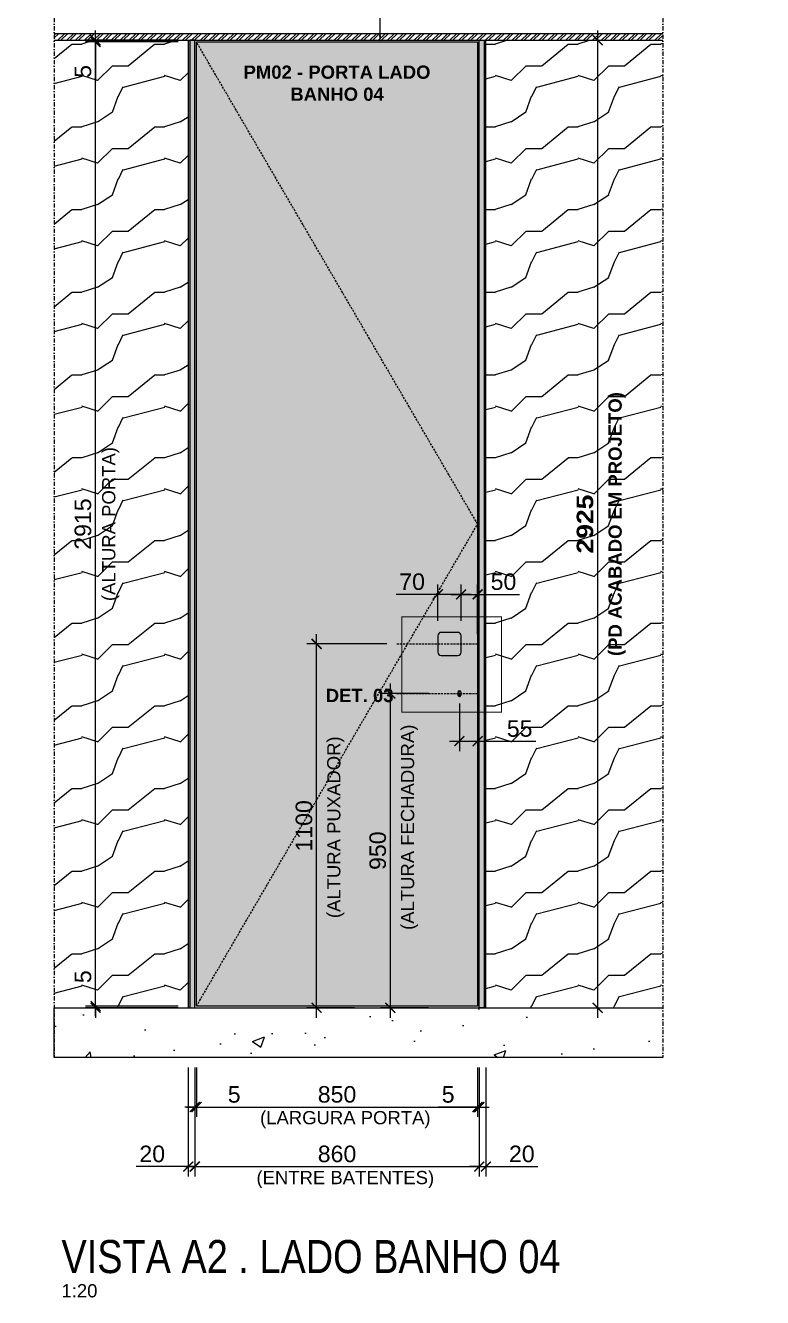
# Model space of a CAD drawing. Header units: millimetres. Extents: x -63251 to 507826, y 5339 to 217512.
# Drawn here: x 98772 to 101000, y 92613 to 96459 of the extents above; entities that cross this region are included whole.
import ezdxf
from ezdxf import colors
from ezdxf.entities.mleader import LeaderData, LeaderLine
from ezdxf.math import Vec2, Vec3

# ---------------------------------------------------------------- set-up
doc = ezdxf.new("R2010")
doc.units = ezdxf.units.MM
doc.header["$PDMODE"] = 3
doc.linetypes.add('TRAÇO 1-1', pattern=[9.525, 6.35, -3.175])
doc.linetypes.add('TRAÇO E PONTO 1-1', pattern=[25.4, 12.7, -6.35, 0, -6.35])
for name, color, linetype in [('COTAS', 9, 'Continuous'), ('DETALHE', 10, 'Continuous'), ('FERRAGEM', 3, 'Continuous'), ('GESSO', 1, 'Continuous'), ('HACHURA', 21, 'Continuous'), ('LAYOUT', 4, 'Continuous'), ('MARCENARIA', 4, 'Continuous'), ('MARCENARIA . M', 4, 'Continuous'), ('PAREDE', 94, 'Continuous'), ('PROJEÇÃO', 8, 'Continuous'), ('TEXTO', 105, 'Continuous'), ('TEXTO TRAÇO PONTO', 105, 'TRAÇO E PONTO 1-1')]:
    doc.layers.add(name, color=color, linetype=linetype)
doc.styles.add('1-1', font='arial.ttf', dxfattribs={"height": 0.2})
doc.styles.add('MEDIDA OFICIAL', font='ariblk.ttf')
doc.styles.add('PADRÃO', font='arial.ttf')
doc.styles.add('TITULO', font='swissck.ttf')
doc.dimstyles.new('1-20', dxfattribs={"dimscale": 20, "dimtxt": 2.5, "dimasz": 1.5, "dimexe": 1.5, "dimexo": 1.5, "dimtad": 1, "dimtxsty": 'PADRÃO', "dimblk": 'ARCHTICK', "dimcen": 2.5, "dimdle": 1.5, "dimclrd": 9, "dimclre": 9, "dimclrt": 6, "dimadec": 0, "dimazin": 0, "dimtfac": 1, "dimtmove": 0, "dimatfit": 3, "dimfxl": 1.25, "dimlwd": -1, "dimlwe": -1, "dimarcsym": 0})
doc.dimstyles.new('Med. Ofic.1-20', dxfattribs={"dimscale": 20, "dimtxt": 2.5, "dimasz": 1.5, "dimexe": 1.5, "dimexo": 1.5, "dimtad": 1, "dimtxsty": 'MEDIDA OFICIAL', "dimblk": 'ARCHTICK', "dimcen": 2.5, "dimdle": 1.5, "dimclrd": 9, "dimclre": 9, "dimclrt": 10, "dimadec": 0, "dimazin": 0, "dimtfac": 1, "dimtmove": 0, "dimatfit": 3, "dimfxl": 1.25, "dimlwd": -1, "dimlwe": -1, "dimarcsym": 0})

# ---------------------------------------------------------------- blocks, each defined once
blk = doc.blocks.new('_ArchTick')
at = {"color": 0, "linetype": 'ByBlock', "const_width": 0.15}
blk.add_lwpolyline([(-0.5, -0.5), (0.5, 0.5)], dxfattribs=at)
blk = doc.blocks.new('*D951')
at = {"layer": 'COTAS', "color": 9, "linetype": 'Continuous', "ltscale": 0.4, "transparency": 16777216}
blk.add_line((100502.1, 93459), (100502.1, 96444), dxfattribs=at)
at = {"layer": 'COTAS', "color": 9, "ltscale": 0.4, "transparency": 16777216}
for p, q in [((100352.1, 96414), (100532.1, 96414)), ((100352.1, 93489), (100532.1, 93489))]:
    blk.add_line(p, q, dxfattribs=at)
at = {"layer": 'Defpoints', "color": 0, "ltscale": 0.4, "transparency": 16777216}
for p in [(100322.1, 96414), (100502.1, 96414), (100322.1, 93489)]:
    blk.add_point(p, dxfattribs=at)
at = {"layer": 'COTAS', "color": 9, "ltscale": 0.4, "transparency": 16777216, "xscale": 30, "yscale": 30, "zscale": 30}
for p, rotation in [((100502.1, 96414), 90), ((100502.1, 93489), 270)]:
    blk.add_blockref('_ArchTick', p, dxfattribs=dict(at, rotation=rotation))
at = {"layer": 'COTAS', "color": 10, "ltscale": 0.4, "transparency": 16777216, "insert": (100463.8, 94951.5), "char_height": 50, "attachment_point": 5, "rotation": 90, "style": 'MEDIDA OFICIAL'}
blk.add_mtext('2925', dxfattribs=at)
blk = doc.blocks.new('*D952')
at = {"layer": 'Defpoints', "color": 0, "transparency": 16777216}
for p in [(99289, 93339), (100139, 93339), (100139, 93189)]:
    blk.add_point(p, dxfattribs=at)
at = {"layer": 'PAREDE', "color": 9, "transparency": 16777216}
for p, q in [((99289, 93309), (99289, 93159)), ((100139, 93309), (100139, 93159)), ((99259, 93189), (100169, 93189))]:
    blk.add_line(p, q, dxfattribs=at)
at = {"layer": 'PAREDE', "color": 9, "transparency": 16777216, "xscale": 30, "yscale": 30, "zscale": 30, "rotation": 180}
blk.add_blockref('_ArchTick', (99289, 93189), dxfattribs=at)
at = {"layer": 'PAREDE', "color": 9, "transparency": 16777216, "xscale": 30, "yscale": 30, "zscale": 30}
blk.add_blockref('_ArchTick', (100139, 93189), dxfattribs=at)
at = {"layer": 'PAREDE', "color": 6, "transparency": 16777216, "insert": (99714, 93227), "char_height": 50, "attachment_point": 5, "style": 'PADRÃO'}
blk.add_mtext('850', dxfattribs=at)
blk = doc.blocks.new('*D953')
at = {"layer": 'Defpoints', "color": 0, "transparency": 16777216}
for p in [(100139, 93339), (100144, 93339), (100139, 93189)]:
    blk.add_point(p, dxfattribs=at)
at = {"layer": 'PAREDE', "color": 9, "transparency": 16777216}
for p, q in [((100139, 93309), (100139, 93159)), ((100144, 93309), (100144, 93159)), ((100139, 93189), (100020.8, 93189)), ((100144, 93189), (100139, 93189)), ((100144, 93189), (100174, 93189))]:
    blk.add_line(p, q, dxfattribs=at)
at = {"layer": 'PAREDE', "color": 9, "transparency": 16777216, "xscale": 30, "yscale": 30, "zscale": 30}
blk.add_blockref('_ArchTick', (100139, 93189), dxfattribs=at)
at = {"layer": 'PAREDE', "color": 9, "transparency": 16777216, "xscale": 30, "yscale": 30, "zscale": 30, "rotation": 180}
blk.add_blockref('_ArchTick', (100144, 93189), dxfattribs=at)
at = {"layer": 'PAREDE', "color": 6, "transparency": 16777216, "insert": (100049.9, 93226.9), "char_height": 50, "attachment_point": 5, "style": 'PADRÃO'}
blk.add_mtext('5', dxfattribs=at)
blk = doc.blocks.new('*D954')
at = {"layer": 'Defpoints', "color": 0, "transparency": 16777216}
for p in [(99284, 93339), (99289, 93339), (99289, 93189)]:
    blk.add_point(p, dxfattribs=at)
at = {"layer": 'PAREDE', "color": 9, "transparency": 16777216}
for p, q in [((99284, 93309), (99284, 93159)), ((99289, 93309), (99289, 93159)), ((99284, 93189), (99254, 93189)), ((99284, 93189), (99289, 93189)), ((99289, 93189), (99432.1, 93189))]:
    blk.add_line(p, q, dxfattribs=at)
at = {"layer": 'PAREDE', "color": 9, "transparency": 16777216, "xscale": 30, "yscale": 30, "zscale": 30}
blk.add_blockref('_ArchTick', (99284, 93189), dxfattribs=at)
at = {"layer": 'PAREDE', "color": 9, "transparency": 16777216, "xscale": 30, "yscale": 30, "zscale": 30, "rotation": 180}
blk.add_blockref('_ArchTick', (99289, 93189), dxfattribs=at)
at = {"layer": 'PAREDE', "color": 6, "transparency": 16777216, "insert": (99403.1, 93226.9), "char_height": 50, "attachment_point": 5, "style": 'PADRÃO'}
blk.add_mtext('5', dxfattribs=at)
blk = doc.blocks.new('*D955')
at = {"layer": 'Defpoints', "color": 0, "transparency": 16777216}
for p in [(99284, 93189), (100144, 93189), (100144, 93009)]:
    blk.add_point(p, dxfattribs=at)
at = {"layer": 'PAREDE', "color": 9, "transparency": 16777216}
for p, q in [((99284, 93159), (99284, 92979)), ((100144, 93159), (100144, 92979)), ((99254, 93009), (100174, 93009))]:
    blk.add_line(p, q, dxfattribs=at)
at = {"layer": 'PAREDE', "color": 9, "transparency": 16777216, "xscale": 30, "yscale": 30, "zscale": 30, "rotation": 180}
blk.add_blockref('_ArchTick', (99284, 93009), dxfattribs=at)
at = {"layer": 'PAREDE', "color": 9, "transparency": 16777216, "xscale": 30, "yscale": 30, "zscale": 30}
blk.add_blockref('_ArchTick', (100144, 93009), dxfattribs=at)
at = {"layer": 'PAREDE', "color": 6, "transparency": 16777216, "insert": (99714, 93047), "char_height": 50, "attachment_point": 5, "style": 'PADRÃO'}
blk.add_mtext('860', dxfattribs=at)
blk = doc.blocks.new('*D956')
at = {"layer": 'Defpoints', "color": 0, "transparency": 16777216}
for p in [(100144, 93339), (100164, 93339), (100164, 93009)]:
    blk.add_point(p, dxfattribs=at)
at = {"layer": 'PAREDE', "color": 9, "transparency": 16777216}
for p, q in [((100144, 93309), (100144, 92979)), ((100164, 93309), (100164, 92979)), ((100144, 93009), (100114, 93009)), ((100144, 93009), (100164, 93009)), ((100164, 93009), (100321.3, 93009))]:
    blk.add_line(p, q, dxfattribs=at)
at = {"layer": 'PAREDE', "color": 9, "transparency": 16777216, "xscale": 30, "yscale": 30, "zscale": 30}
blk.add_blockref('_ArchTick', (100144, 93009), dxfattribs=at)
at = {"layer": 'PAREDE', "color": 9, "transparency": 16777216, "xscale": 30, "yscale": 30, "zscale": 30, "rotation": 180}
blk.add_blockref('_ArchTick', (100164, 93009), dxfattribs=at)
at = {"layer": 'PAREDE', "color": 6, "transparency": 16777216, "insert": (100272.6, 93047), "char_height": 50, "attachment_point": 5, "style": 'PADRÃO'}
blk.add_mtext('20', dxfattribs=at)
blk = doc.blocks.new('*D957')
at = {"layer": 'Defpoints', "color": 0, "transparency": 16777216}
for p in [(99264, 93339), (99284, 93339), (99264, 93009)]:
    blk.add_point(p, dxfattribs=at)
at = {"layer": 'PAREDE', "color": 9, "transparency": 16777216}
for p, q in [((99264, 93309), (99264, 92979)), ((99284, 93309), (99284, 92979)), ((99264, 93009), (99106.7, 93009)), ((99284, 93009), (99264, 93009)), ((99284, 93009), (99314, 93009))]:
    blk.add_line(p, q, dxfattribs=at)
at = {"layer": 'PAREDE', "color": 9, "transparency": 16777216, "xscale": 30, "yscale": 30, "zscale": 30}
blk.add_blockref('_ArchTick', (99264, 93009), dxfattribs=at)
at = {"layer": 'PAREDE', "color": 9, "transparency": 16777216, "xscale": 30, "yscale": 30, "zscale": 30, "rotation": 180}
blk.add_blockref('_ArchTick', (99284, 93009), dxfattribs=at)
at = {"layer": 'PAREDE', "color": 6, "transparency": 16777216, "insert": (99155.3, 93047), "char_height": 50, "attachment_point": 5, "style": 'PADRÃO'}
blk.add_mtext('20', dxfattribs=at)
blk = doc.blocks.new('*D958')
at = {"layer": 'Defpoints', "color": 0, "transparency": 16777216}
for p in [(98984, 96409), (99264, 96414), (99264, 96409)]:
    blk.add_point(p, dxfattribs=at)
at = {"layer": 'MARCENARIA . M', "color": 9, "transparency": 16777216}
for p, q in [((98984, 96414), (98984, 96444)), ((99234, 96414), (98954, 96414)), ((99234, 96409), (98954, 96409)), ((98984, 96414), (98984, 96409)), ((98984, 96409), (98984, 96290.8))]:
    blk.add_line(p, q, dxfattribs=at)
at = {"layer": 'MARCENARIA . M', "color": 9, "transparency": 16777216, "xscale": 30, "yscale": 30, "zscale": 30}
for p, rotation in [((98984, 96414), 270), ((98984, 96409), 90)]:
    blk.add_blockref('_ArchTick', p, dxfattribs=dict(at, rotation=rotation))
at = {"layer": 'MARCENARIA . M', "color": 6, "transparency": 16777216, "insert": (98946.1, 96319.9), "char_height": 50, "attachment_point": 5, "rotation": 90, "style": 'PADRÃO'}
blk.add_mtext('5', dxfattribs=at)
blk = doc.blocks.new('*D959')
at = {"layer": 'Defpoints', "color": 0, "transparency": 16777216}
for p in [(98984, 93494), (99264, 93494), (99264, 93489)]:
    blk.add_point(p, dxfattribs=at)
at = {"layer": 'MARCENARIA . M', "color": 9, "transparency": 16777216}
for p, q in [((98984, 93494), (98984, 93612.1)), ((99234, 93494), (98954, 93494)), ((99234, 93489), (98954, 93489)), ((98984, 93489), (98984, 93494)), ((98984, 93489), (98984, 93459))]:
    blk.add_line(p, q, dxfattribs=at)
at = {"layer": 'MARCENARIA . M', "color": 9, "transparency": 16777216, "xscale": 30, "yscale": 30, "zscale": 30}
for p, rotation in [((98984, 93494), 270), ((98984, 93489), 90)]:
    blk.add_blockref('_ArchTick', p, dxfattribs=dict(at, rotation=rotation))
at = {"layer": 'MARCENARIA . M', "color": 6, "transparency": 16777216, "insert": (98946.1, 93583), "char_height": 50, "attachment_point": 5, "rotation": 90, "style": 'PADRÃO'}
blk.add_mtext('5', dxfattribs=at)
blk = doc.blocks.new('*D967')
at = {"layer": 'Defpoints', "color": 0, "transparency": 16777216}
for p in [(98984, 96409), (99264, 96409), (99264, 93494)]:
    blk.add_point(p, dxfattribs=at)
at = {"layer": 'MARCENARIA . M', "color": 9, "transparency": 16777216}
for p, q in [((98984, 93464), (98984, 96439)), ((99234, 96409), (98954, 96409)), ((99234, 93494), (98954, 93494))]:
    blk.add_line(p, q, dxfattribs=at)
at = {"layer": 'MARCENARIA . M', "color": 9, "transparency": 16777216, "xscale": 30, "yscale": 30, "zscale": 30}
for p, rotation in [((98984, 96409), 90), ((98984, 93494), 270)]:
    blk.add_blockref('_ArchTick', p, dxfattribs=dict(at, rotation=rotation))
at = {"layer": 'MARCENARIA . M', "color": 6, "transparency": 16777216, "insert": (98946, 94951.5), "char_height": 50, "attachment_point": 5, "rotation": 90, "style": 'PADRÃO'}
blk.add_mtext('2915', dxfattribs=at)
blk = doc.blocks.new('*D1724')
at = {"layer": 'Defpoints', "color": 0, "transparency": 16777216}
for p in [(99652.2, 94589), (99894.6, 94589), (99797, 93489)]:
    blk.add_point(p, dxfattribs=at)
at = {"layer": 'PAREDE', "color": 9, "transparency": 16777216}
for p, q in [((99652.2, 93459), (99652.2, 94619)), ((99864.6, 94589), (99622.2, 94589)), ((99767, 93489), (99622.2, 93489))]:
    blk.add_line(p, q, dxfattribs=at)
at = {"layer": 'PAREDE', "color": 9, "transparency": 16777216, "xscale": 30, "yscale": 30, "zscale": 30}
for p, rotation in [((99652.2, 94589), 90), ((99652.2, 93489), 270)]:
    blk.add_blockref('_ArchTick', p, dxfattribs=dict(at, rotation=rotation))
at = {"layer": 'PAREDE', "color": 6, "transparency": 16777216, "insert": (99614.2, 94039), "char_height": 50, "attachment_point": 5, "rotation": 90, "style": 'PADRÃO'}
blk.add_mtext('1100', dxfattribs=at)
blk = doc.blocks.new('*D1725')
at = {"layer": 'Defpoints', "color": 0, "transparency": 16777216}
for p in [(100019, 94739), (100019, 94629), (100089, 94629)]:
    blk.add_point(p, dxfattribs=at)
at = {"layer": 'PAREDE', "color": 9, "transparency": 16777216}
for p, q in [((100019, 94659), (100019, 94769)), ((100089, 94659), (100089, 94769)), ((100019, 94739), (99892.9, 94739)), ((100119, 94739), (100019, 94739))]:
    blk.add_line(p, q, dxfattribs=at)
at = {"layer": 'PAREDE', "color": 9, "transparency": 16777216, "xscale": 30, "yscale": 30, "zscale": 30, "rotation": 180}
blk.add_blockref('_ArchTick', (100019, 94739), dxfattribs=at)
at = {"layer": 'PAREDE', "color": 9, "transparency": 16777216, "xscale": 30, "yscale": 30, "zscale": 30}
blk.add_blockref('_ArchTick', (100089, 94739), dxfattribs=at)
at = {"layer": 'PAREDE', "color": 6, "transparency": 16777216, "insert": (99941, 94777), "char_height": 50, "attachment_point": 5, "style": 'PADRÃO'}
blk.add_mtext('70', dxfattribs=at)
blk = doc.blocks.new('*D1726')
at = {"layer": 'Defpoints', "color": 0, "transparency": 16777216}
for p in [(100139, 94739), (100089, 94629), (100139, 94589)]:
    blk.add_point(p, dxfattribs=at)
at = {"layer": 'PAREDE', "color": 9, "transparency": 16777216}
for p, q in [((100089, 94659), (100089, 94769)), ((100139, 94619), (100139, 94769)), ((100059, 94739), (100139, 94739)), ((100139, 94739), (100265.4, 94739))]:
    blk.add_line(p, q, dxfattribs=at)
at = {"layer": 'PAREDE', "color": 9, "transparency": 16777216, "xscale": 30, "yscale": 30, "zscale": 30, "rotation": 180}
blk.add_blockref('_ArchTick', (100089, 94739), dxfattribs=at)
at = {"layer": 'PAREDE', "color": 9, "transparency": 16777216, "xscale": 30, "yscale": 30, "zscale": 30}
blk.add_blockref('_ArchTick', (100139, 94739), dxfattribs=at)
at = {"layer": 'PAREDE', "color": 6, "transparency": 16777216, "insert": (100217.2, 94777), "char_height": 50, "attachment_point": 5, "style": 'PADRÃO'}
blk.add_mtext('50', dxfattribs=at)
blk = doc.blocks.new('*D1727')
at = {"layer": 'Defpoints', "color": 0, "transparency": 16777216}
for p in [(100084, 94439), (100139, 94439), (100139, 94295.1)]:
    blk.add_point(p, dxfattribs=at)
at = {"layer": 'PAREDE', "color": 9, "transparency": 16777216}
for p, q in [((100084, 94409), (100084, 94265.1)), ((100139, 94409), (100139, 94265.1)), ((100054, 94295.1), (100139, 94295.1)), ((100139, 94295.1), (100314.5, 94295.1))]:
    blk.add_line(p, q, dxfattribs=at)
at = {"layer": 'PAREDE', "color": 9, "transparency": 16777216, "xscale": 30, "yscale": 30, "zscale": 30, "rotation": 180}
blk.add_blockref('_ArchTick', (100084, 94295.1), dxfattribs=at)
at = {"layer": 'PAREDE', "color": 9, "transparency": 16777216, "xscale": 30, "yscale": 30, "zscale": 30}
blk.add_blockref('_ArchTick', (100139, 94295.1), dxfattribs=at)
at = {"layer": 'PAREDE', "color": 6, "transparency": 16777216, "insert": (100266, 94333.1), "char_height": 50, "attachment_point": 5, "style": 'PADRÃO'}
blk.add_mtext('55', dxfattribs=at)
blk = doc.blocks.new('*D1728')
at = {"layer": 'Defpoints', "color": 0, "transparency": 16777216}
for p in [(99875.2, 94439), (100020, 94439), (100020, 93489)]:
    blk.add_point(p, dxfattribs=at)
at = {"layer": 'PAREDE', "color": 9, "transparency": 16777216}
for p, q in [((99875.2, 93459), (99875.2, 94469)), ((99990, 94439), (99845.2, 94439)), ((99990, 93489), (99845.2, 93489))]:
    blk.add_line(p, q, dxfattribs=at)
at = {"layer": 'PAREDE', "color": 9, "transparency": 16777216, "xscale": 30, "yscale": 30, "zscale": 30}
for p, rotation in [((99875.2, 94439), 90), ((99875.2, 93489), 270)]:
    blk.add_blockref('_ArchTick', p, dxfattribs=dict(at, rotation=rotation))
at = {"layer": 'PAREDE', "color": 6, "transparency": 16777216, "insert": (99837.2, 93964), "char_height": 50, "attachment_point": 5, "rotation": 90, "style": 'PADRÃO'}
blk.add_mtext('950', dxfattribs=at)

msp = doc.modelspace()

# ---------------------------------------------------------------- hatches: boundary and pattern name
at = {"layer": 'HACHURA'}
h = msp.add_hatch(dxfattribs=at)
h.set_pattern_fill('ANSI32', color=8, scale=2)
h.set_pattern_definition([(45, (55780.02, 71185.824), (-13.470384, 13.470384), []), (45, (55789, 71185.824), (-13.470384, 13.470384), [])])
h.paths.add_polyline_path([(100698.977, 96433.952), (100698.977, 96413.952), (98858.988, 96413.952), (98858.988, 96433.952)])
at = {"layer": 'HACHURA', "ltscale": 0.3}
h = msp.add_hatch(dxfattribs=at)
h.set_pattern_fill('LEGNO5', color=21, scale=250, angle=90, pattern_type=2)
h.set_pattern_definition([(63.4349, (6051.25, -12756.78), (-250.00033, -249.99979), [33.541, -525.476]), (14.5742, (6066.247, -12726.782), (-6750.00055216, -1749.99822292), [129.156, -12786.4355]), (342.4744, (5941.247, -12694.282), (3999.9992282, -1250.0020671), [49.81225, -4931.4025]), (45, (5988.75, -12709.28), (7e-14, 250.00008), [63.6395, -289.91375]), (0, (6033.75, -12664.28), (250, 250), [47.5, -202.5]), (39.0939, (6081.247, -12664.282), (2749.9984775, 2250.0020078), [103.07775, -5050.8045]), (0, (6161.25, -12599.28), (250, 250), [30, -220]), (17.5256, (5941.247, -12599.282), (-3999.9992282, -1250.0020671), [49.81225, -4931.4025]), (33.6901, (5988.75, -12584.28), (-499.99989, -250.000334), [54.08325, -847.3045]), (69.7751, (6033.747, -12554.282), (1000.0020839, 2749.9993161), [50.62125, -5011.493])])
h.paths.add_polyline_path([(100163.981, 93488.952), (100698.977, 93488.952), (100698.977, 96413.952), (100163.981, 96413.952)])
h.paths.add_polyline_path([(98858.988, 93488.952), (99263.982, 93488.952), (99263.982, 96413.952), (98858.988, 96413.952)])
at = {"layer": 'HACHURA', "true_color": 0xba9673}
h = msp.add_hatch(color=33, dxfattribs=at)
h.dxf.hatch_style = 1
h.paths.add_polyline_path([(99283.982, 93488.953), (99263.982, 93488.953), (99263.982, 96413.952), (99283.982, 96413.952)])
h = msp.add_hatch(color=33, dxfattribs=at)
h.dxf.hatch_style = 1
h.paths.add_polyline_path([(100138.981, 93493.952), (99288.982, 93493.952), (99288.982, 96408.952), (100138.981, 96408.952)])
h = msp.add_hatch(color=33, dxfattribs=at)
h.dxf.hatch_style = 1
h.paths.add_polyline_path([(100143.981, 93488.953), (100163.981, 93488.953), (100163.981, 96413.952), (100143.981, 96413.952)])
at = {"layer": 'HACHURA'}
h = msp.add_hatch(dxfattribs=at)
h.set_pattern_fill('AR-CONC', color=21, scale=2)
h.set_pattern_definition([(50, (55780.02, 70786.82), (364.3693, -31.8782), [38.1, -419.1]), (355, (55780.02, 70786.82), (-70.4868, 382.1137), [30.48, -335.2812]), (100.45144, (55810.4, 70784.17), (293.8825, 350.2355), [32.38, -356.1805]), (46.1842, (55780, 70888.42), (542.158, -84.0847), [57.15, -628.65]), (96.6356, (55825.2, 70881.4), (474.808, 494.852), [48.57, -534.271]), (351.1842, (55780, 70888.4), (474.808, 494.852), [45.72, -502.9195]), (21, (55830.82, 70863.02), (303.2288, -204.5304), [38.1, -419.1]), (326, (55830.82, 70863.02), (123.604, 368.376), [30.48, -335.28]), (71.45144, (55856.1, 70845.98), (426.8328, 163.8455), [32.38, -356.18]), (37.5, (55780.02, 70786.82), (6.1772, 169.11008), [0, -331.216, 0, -340.36, 0, -336.55]), (7.5, (55780.02, 70786.82), (133.6393, 200.36115), [0, -194.056, 0, -323.596, 0, -128.27]), (327.5, (55666.74, 70786.82), (271.1812, -11.4575), [0, -127, 0, -396.24, 0, -525.78]), (317.5, (55615.94, 70786.82), (296.2584, 50.853), [0, -165.1, 0, -263.144, 0, -373.38])])
h.paths.add_polyline_path([(100698.977, 93488.952), (100698.977, 93338.952), (98858.988, 93338.952), (98858.988, 93488.952)])

# ---------------------------------------------------------------- linework, layer by layer
at = {"layer": 'DETALHE', "linetype": 'TRAÇO 1-1', "ltscale": 0.4, "const_width": 3}
msp.add_lwpolyline([(99909.436, 94382.88), (99909.436, 94670.626), (100211.664, 94670.626), (100211.664, 94382.88)], close=True, dxfattribs=at)
at = {"layer": 'FERRAGEM'}
msp.add_lwpolyline([(100083.981, 94430.452), (100083.981, 94430.452, 0.41421356), (100088.981, 94435.452), (100088.981, 94442.452, 0.41421356), (100083.981, 94447.452), (100083.981, 94447.452, 0.41421356), (100078.981, 94442.452), (100078.981, 94435.452, 0.41421356)], format="xyb", close=True, dxfattribs=at)
at = {"layer": 'GESSO', "color": 1}
for points in [[(100698.977, 96433.952), (98858.988, 96433.952)], [(98858.988, 96413.952), (100698.977, 96413.952)]]:
    msp.add_lwpolyline(points, dxfattribs=at)
at = {"layer": 'LAYOUT', "color": 10, "linetype": 'TRAÇO E PONTO 1-1', "ltscale": 0.5}
for p, q in [((100078.014, 94438.952), (100089.949, 94438.952)), ((100083.981, 94429.543), (100083.981, 94448.362))]:
    msp.add_line(p, q, dxfattribs=at)
at = {"layer": 'MARCENARIA'}
for points in [[(99283.982, 96413.952), (99268.982, 96413.952), (99268.982, 93488.952), (99283.982, 93488.952)], [(100143.981, 96413.952), (100158.981, 96413.952), (100158.981, 93488.952), (100143.981, 93488.952)]]:
    msp.add_lwpolyline(points, close=True, dxfattribs=at)
at = {"layer": 'MARCENARIA . M'}
msp.add_lwpolyline([(100138.981, 93493.952), (99288.982, 93493.952), (99288.982, 96408.952), (100138.981, 96408.952)], close=True, dxfattribs=at)
msp.add_lwpolyline([(100028.981, 94553.952), (100078.981, 94553.952, 0.41421356), (100088.981, 94563.952), (100088.981, 94613.952, 0.41421356), (100078.981, 94623.952), (100028.981, 94623.952, 0.41421356), (100018.981, 94613.952), (100018.981, 94563.952, 0.41421356)], format="xyb", close=True, dxfattribs=at)
at = {"layer": 'PAREDE'}
for p, q in [((99263.982, 96413.952), (99263.982, 93488.952)), ((100163.981, 93488.952), (100163.981, 96413.952))]:
    msp.add_line(p, q, dxfattribs=at)
at = {"layer": 'PAREDE', "color": 10, "linetype": 'TRAÇO 1-1'}
for p, q in [((99894.599, 94588.952), (100138.981, 94588.952)), ((99894.599, 94438.952), (100138.981, 94438.952))]:
    msp.add_line(p, q, dxfattribs=at)
at = {"layer": 'PAREDE'}
msp.add_lwpolyline([(100698.977, 93338.952), (98858.988, 93338.952), (98858.988, 93488.952), (100698.977, 93488.952)], dxfattribs=at)
at = {"layer": 'PROJEÇÃO', "color": 21, "linetype": 'TRAÇO 1-1'}
msp.add_lwpolyline([(99288.982, 93493.952), (100138.981, 94951.452), (99288.982, 96408.952)], dxfattribs=at)
at = {"layer": 'TEXTO TRAÇO PONTO'}
for p, q in [((98858.988, 96838.952), (98858.988, 93338.952)), ((100698.977, 96838.952), (100698.977, 93338.952))]:
    msp.add_line(p, q, dxfattribs=at)

# ---------------------------------------------------------------- texts
at = {"layer": 'COTAS', "color": 6, "char_height": 40, "rotation": 90, "style": 'PADRÃO'}
for s, insert, width, attachment_point in [('{\\fArial|b1|i0|c0|p34;\\C10;(PD ACABADO EM PROJETO)}', (100534.608, 94951.452), 823.04608, 2), ('(ALTURA PORTA)', (99055.826, 94951.452), 1350, 8), ('(ALTURA FECHADURA)', (99959.199, 94034.834), 1350, 8), ('(ALTURA PUXADOR)', (99736.201, 94034.834), 1350, 8)]:
    msp.add_mtext(s, dxfattribs=dict(at, insert=insert, width=width, attachment_point=attachment_point))
at = {"layer": 'COTAS', "color": 6, "char_height": 40, "width": 1348, "attachment_point": 2, "style": 'PADRÃO'}
for s, insert in [('(LARGURA PORTA)', (99738.982, 93176.861)), ('(ENTRE BATENTES)', (99738.982, 92995.785))]:
    msp.add_mtext(s, dxfattribs=dict(at, insert=insert))
at = {"layer": 'DETALHE', "color": 105, "insert": (99884.76, 94453.348), "char_height": 40, "width": 203.41444, "attachment_point": 3, "style": 'PADRÃO', "bg_fill": 1, "box_fill_scale": 1.2, "bg_fill_color": 50, "bg_fill_transparency": 0}
msp.add_mtext('{\\fArial|b1|i0|c0|p34;DET. 03}', dxfattribs=at)
at = {"layer": 'TEXTO', "char_height": 40, "style": 'PADRÃO'}
for s, insert, width, attachment_point in [('{\\fArial|b1|i0|c0|p34;PM02 - PORTA LADO BANHO 04}', (99713.982, 96337.746), 593.31214, 2), ('1:20', (98880.883, 92653.559), 480, 1)]:
    msp.add_mtext(s, dxfattribs=dict(at, insert=insert, width=width, attachment_point=attachment_point))
at = {"layer": 'TEXTO', "color": 1, "insert": (98880.883, 92685.559), "char_height": 100, "width": 2667.84777, "attachment_point": 7, "style": 'TITULO'}
msp.add_mtext('VISTA A2 . LADO BANHO 04', dxfattribs=at)

# ---------------------------------------------------------------- dimensions: what is measured, and where the dimension line sits
at = {"layer": 'COTAS', "color": 7, "ltscale": 0.4, "true_color": 0xededed}
dim = msp.add_linear_dim(base=(100502.119, 96413.952), p1=(100322.119, 93488.952), p2=(100322.119, 96413.952), angle=90, dimstyle='Med. Ofic.1-20', dxfattribs=at)
dim.commit()
dim.dimension.update_dxf_attribs({"geometry": '*D951', "text_midpoint": (100463.766, 94951.452)})
at = {"layer": 'MARCENARIA . M', "color": 2}
for base, p1, p2, picture, middle in [((98983.982, 96408.952), (99263.982, 93493.952), (99263.982, 96408.952), '*D967', (98945.954, 94951.452)), ((98983.982, 96408.952), (99263.982, 96413.952), (99263.982, 96408.952), '*D958', (98946.056, 96319.877)), ((98983.982, 93493.952), (99263.982, 93488.952), (99263.982, 93493.952), '*D959', (98946.056, 93583.028))]:
    dim = msp.add_linear_dim(base=base, p1=p1, p2=p2, angle=90, dimstyle='1-20', dxfattribs=at)
    dim.commit()
    dim.dimension.update_dxf_attribs({"geometry": picture, "text_midpoint": middle})
at = {"layer": 'PAREDE', "color": 2}
for base, p2, picture, middle in [((100018.981, 94738.952), (100018.981, 94628.952), '*D1725', (99940.959, 94776.981)), ((100138.981, 94738.952), (100138.981, 94588.952), '*D1726', (100217.208, 94776.981))]:
    dim = msp.add_linear_dim(base=base, p1=(100088.981, 94628.952), p2=p2, dimstyle='1-20', dxfattribs=at)
    dim.commit()
    dim.dimension.update_dxf_attribs({"geometry": picture, "text_midpoint": middle})
at = {"layer": 'PAREDE', "color": 6}
for base, p1, p2, angle, picture, middle in [((99652.196, 94588.952), (99797.017, 93488.952), (99894.599, 94588.952), 90, '*D1724', (99614.168, 94038.952)), ((99875.195, 94438.952), (100020.015, 93488.952), (100020.015, 94438.952), 90, '*D1728', (99837.166, 93963.952)), ((99263.982, 93008.952), (99283.982, 93338.952), (99263.982, 93338.952), 180, '*D957', (99155.329, 93046.981))]:
    dim = msp.add_linear_dim(base=base, p1=p1, p2=p2, angle=angle, dimstyle='1-20', dxfattribs=at)
    dim.commit()
    dim.dimension.update_dxf_attribs({"geometry": picture, "text_midpoint": middle})
at = {"layer": 'PAREDE', "color": 2}
dim = msp.add_linear_dim(base=(100138.981, 94295.135), p1=(100083.981, 94438.952), p2=(100138.981, 94438.952), dimstyle='1-20', dxfattribs=at)
dim.commit()
dim.dimension.update_dxf_attribs({"geometry": '*D1727', "text_midpoint": (100265.98, 94295.135), "dimtype": 160})
at = {"layer": 'PAREDE', "color": 6}
dim = msp.add_linear_dim(base=(99288.982, 93188.952), p1=(99283.982, 93338.952), p2=(99288.982, 93338.952), dimstyle='1-20', dxfattribs=at)
dim.commit()
dim.dimension.update_dxf_attribs({"geometry": '*D954', "text_midpoint": (99403.058, 93188.952), "dimtype": 160})
for base, p1, p2, picture, middle in [((100138.981, 93188.952), (99288.982, 93338.952), (100138.981, 93338.952), '*D952', (99713.982, 93226.981)), ((100138.981, 93188.952), (100143.981, 93338.952), (100138.981, 93338.952), '*D953', (100049.905, 93226.879)), ((100163.981, 93008.952), (100143.981, 93338.952), (100163.981, 93338.952), '*D956', (100272.634, 93046.981)), ((100143.981, 93008.952), (99283.982, 93188.952), (100143.981, 93188.952), '*D955', (99713.982, 93046.981))]:
    dim = msp.add_linear_dim(base=base, p1=p1, p2=p2, dimstyle='1-20', dxfattribs=at)
    dim.commit()
    dim.dimension.update_dxf_attribs({"geometry": picture, "text_midpoint": middle})

# ---------------------------------------------------------------- leaders
at = {"layer": 'COTAS'}
ml = msp.add_multileader_mtext('Standard', dxfattribs=at)
ml.set_content('PORTAS DE GIRO COM {\\fArial|b1|i0|c0|p34;\\C10;ACABAMENTO} {\\fArial|b1|i0|c0|p34;EM LÂMINAS NATURAIS DE CARVALHO EUROPEU}', color=105, style='1-1')
ml.set_leader_properties(color=256, linetype='ByLayer', lineweight=-1)
ml.build(insert=Vec2(0, 0))
ml.multileader.update_dxf_attribs({"text_left_attachment_type": 2, "text_right_attachment_type": 2, "dogleg_length": 0.36, "arrow_head_size": 20, "scale": 200})
ctx = ml.context
ctx.base_point, ctx.scale, ctx.char_height, ctx.arrow_head_size, ctx.landing_gap_size, ctx.plane_origin = Vec3(57220.537, 97218.736), 200, 40, 20, 40, Vec3(56243.021, 96904.568)
ctx.left_attachment, ctx.right_attachment, ctx.text_align_type = 2, 2, 1
notes = []
notes.append((ctx, [(1, (1, 1, 0), (58142.769, 97218.736), (-1, 0), 72, [(0, [(56578.435, 96408.952)], 0, []), (1, [(59053.822, 96408.952), (59053.822, 97218.736)], 0, [])])]))
ctx.mtext.insert, ctx.mtext.width, ctx.mtext.alignment, ctx.mtext.flow_direction = Vec3(57645.653, 97345.285), 923.88687, 2, 5
ml = msp.add_multileader_mtext('Standard', dxfattribs=at)
ml.set_content('PORTAS DE GIRO COM {\\fArial|b1|i0|c0|p34;\\C10;ACABAMENTO} {\\fArial|b1|i0|c0|p34;EM LÂMINAS NATURAIS DE CARVALHO EUROPEU}', color=105, style='1-1')
ml.set_leader_properties(color=256, linetype='ByLayer', lineweight=-1)
ml.build(insert=Vec2(0, 0))
ml.multileader.update_dxf_attribs({"text_left_attachment_type": 2, "text_right_attachment_type": 2, "dogleg_length": 0.36, "arrow_head_size": 20, "scale": 200})
ctx = ml.context
ctx.base_point, ctx.scale, ctx.char_height, ctx.arrow_head_size, ctx.landing_gap_size, ctx.plane_origin = Vec3(67732.36, 97218.736), 200, 40, 20, 40, Vec3(66754.844, 96904.568)
ctx.left_attachment, ctx.right_attachment, ctx.text_align_type = 2, 2, 1
notes.append((ctx, [(1, (1, 1, 0), (68654.592, 97218.736), (-1, 0), 72, [(0, [(67090.258, 96408.952)], 0, []), (1, [(69565.645, 96408.952), (69565.645, 97218.736)], 0, [])])]))
ctx.mtext.insert, ctx.mtext.width, ctx.mtext.alignment, ctx.mtext.flow_direction = Vec3(68157.476, 97345.285), 923.88687, 2, 5
ml = msp.add_multileader_mtext('Standard', dxfattribs=at)
ml.set_content('PORTAS DE GIRO COM {\\fArial|b1|i0|c0|p34;\\C10;ACABAMENTO} {\\fArial|b1|i0|c0|p34;EM LÂMINAS NATURAIS DE CARVALHO EUROPEU}', color=105, style='1-1')
ml.set_leader_properties(color=256, linetype='ByLayer', lineweight=-1)
ml.build(insert=Vec2(0, 0))
ml.multileader.update_dxf_attribs({"text_left_attachment_type": 2, "text_right_attachment_type": 2, "dogleg_length": 0.36, "arrow_head_size": 20, "scale": 200})
ctx = ml.context
ctx.base_point, ctx.scale, ctx.char_height, ctx.arrow_head_size, ctx.landing_gap_size, ctx.plane_origin = Vec3(78712.612, 97218.736), 200, 40, 20, 40, Vec3(77735.097, 96904.568)
ctx.left_attachment, ctx.right_attachment, ctx.text_align_type = 2, 2, 1
notes.append((ctx, [(1, (1, 1, 0), (79634.844, 97218.736), (-1, 0), 72, [(0, [(78070.51, 96408.952)], 0, []), (1, [(80545.897, 96408.952), (80545.897, 97218.736)], 0, [])])]))
ctx.mtext.insert, ctx.mtext.width, ctx.mtext.alignment, ctx.mtext.flow_direction = Vec3(79137.728, 97345.285), 923.88687, 2, 5
ml = msp.add_multileader_mtext('Standard', dxfattribs=at)
ml.set_content('PORTAS DE GIRO COM {\\fArial|b1|i0|c0|p34;\\C10;ACABAMENTO} {\\fArial|b1|i0|c0|p34;EM LÂMINAS NATURAIS DE CARVALHO EUROPEU}', color=105, style='1-1')
ml.set_leader_properties(color=256, linetype='ByLayer', lineweight=-1)
ml.build(insert=Vec2(0, 0))
ml.multileader.update_dxf_attribs({"text_left_attachment_type": 2, "text_right_attachment_type": 2, "dogleg_length": 0.36, "arrow_head_size": 20, "scale": 200})
ctx = ml.context
ctx.base_point, ctx.scale, ctx.char_height, ctx.arrow_head_size, ctx.landing_gap_size, ctx.plane_origin = Vec3(98119.937, 97218.736), 200, 40, 20, 40, Vec3(96961.015, 96904.568)
ctx.left_attachment, ctx.right_attachment, ctx.text_align_type = 2, 2, 1
notes.append((ctx, [(1, (1, 1, 0), (99042.169, 97218.736), (-1, 0), 72, [(0, [(97346.158, 96408.952)], 0, []), (1, [(99843.983, 96408.952), (99843.983, 97218.736)], 0, [])])]))
ctx.mtext.insert, ctx.mtext.width, ctx.mtext.alignment, ctx.mtext.flow_direction = Vec3(98545.053, 97345.285), 923.88687, 2, 5
ml = msp.add_multileader_mtext('Standard', dxfattribs=at)
ml.set_content('BATENTES COM {\\fArial|b1|i0|c0|p34;\\C10;ACABAMENTO} {\\fArial|b1|i0|c0|p34;EM LÂMINAS NATURAIS DE CARVALHO EUROPEU}', color=105, style='1-1')
ml.set_leader_properties(color=256, linetype='ByLayer', lineweight=-1)
ml.build(insert=Vec2(0, 0))
ml.multileader.update_dxf_attribs({"text_left_attachment_type": 2, "text_right_attachment_type": 2, "dogleg_length": 0.36, "arrow_head_size": 20, "scale": 200})
ctx = ml.context
ctx.base_point, ctx.scale, ctx.char_height, ctx.arrow_head_size, ctx.landing_gap_size, ctx.plane_origin = Vec3(61694.561, 97218.736), 200, 40, 20, 40, Vec3(61150.896, 96904.568)
ctx.left_attachment, ctx.right_attachment, ctx.text_align_type = 2, 2, 1
notes.append((ctx, [(0, (1, 1, 0), (61536.039, 97218.736), (1, 0), 158.522, [(0, [(61536.039, 96408.952)], 0, [])])]))
ctx.mtext.insert, ctx.mtext.width, ctx.mtext.alignment, ctx.mtext.flow_direction = Vec3(62161.368, 97311.61), 923.88687, 2, 5
ml = msp.add_multileader_mtext('Standard', dxfattribs=at)
ml.set_content('BATENTES COM {\\fArial|b1|i0|c0|p34;\\C10;ACABAMENTO} {\\fArial|b1|i0|c0|p34;EM LÂMINAS NATURAIS DE CARVALHO EUROPEU}', color=105, style='1-1')
ml.set_leader_properties(color=256, linetype='ByLayer', lineweight=-1)
ml.build(insert=Vec2(0, 0))
ml.multileader.update_dxf_attribs({"text_left_attachment_type": 2, "text_right_attachment_type": 2, "dogleg_length": 0.36, "arrow_head_size": 20, "scale": 200})
ctx = ml.context
ctx.base_point, ctx.scale, ctx.char_height, ctx.arrow_head_size, ctx.landing_gap_size, ctx.plane_origin = Vec3(72177.66, 97218.736), 200, 40, 20, 40, Vec3(71633.996, 96904.568)
ctx.left_attachment, ctx.right_attachment, ctx.text_align_type = 2, 2, 1
notes.append((ctx, [(0, (1, 1, 0), (72019.139, 97218.736), (1, 0), 158.522, [(0, [(72019.139, 96408.952)], 0, [])])]))
ctx.mtext.insert, ctx.mtext.width, ctx.mtext.alignment, ctx.mtext.flow_direction = Vec3(72644.468, 97311.61), 923.88687, 2, 5
ml = msp.add_multileader_mtext('Standard', dxfattribs=at)
ml.set_content('BATENTES COM {\\fArial|b1|i0|c0|p34;\\C10;ACABAMENTO} {\\fArial|b1|i0|c0|p34;EM LÂMINAS NATURAIS DE CARVALHO EUROPEU}', color=105, style='1-1')
ml.set_leader_properties(color=256, linetype='ByLayer', lineweight=-1)
ml.build(insert=Vec2(0, 0))
ml.multileader.update_dxf_attribs({"text_left_attachment_type": 2, "text_right_attachment_type": 2, "dogleg_length": 0.36, "arrow_head_size": 20, "scale": 200})
ctx = ml.context
ctx.base_point, ctx.scale, ctx.char_height, ctx.arrow_head_size, ctx.landing_gap_size, ctx.plane_origin = Vec3(83026.044, 97218.736), 200, 40, 20, 40, Vec3(82482.38, 96904.568)
ctx.left_attachment, ctx.right_attachment, ctx.text_align_type = 2, 2, 1
notes.append((ctx, [(0, (1, 1, 0), (82867.523, 97218.736), (1, 0), 158.522, [(0, [(82867.523, 96408.952)], 0, [])])]))
ctx.mtext.insert, ctx.mtext.width, ctx.mtext.alignment, ctx.mtext.flow_direction = Vec3(83492.852, 97311.61), 923.88687, 2, 5
ml = msp.add_multileader_mtext('Standard', dxfattribs=at)
ml.set_content('BATENTES COM {\\fArial|b1|i0|c0|p34;\\C10;ACABAMENTO} {\\fArial|b1|i0|c0|p34;EM LÂMINAS NATURAIS DE CARVALHO EUROPEU}', color=105, style='1-1')
ml.set_leader_properties(color=256, linetype='ByLayer', lineweight=-1)
ml.build(insert=Vec2(0, 0))
ml.multileader.update_dxf_attribs({"text_left_attachment_type": 2, "text_right_attachment_type": 2, "dogleg_length": 0.36, "arrow_head_size": 20, "scale": 200})
ctx = ml.context
ctx.base_point, ctx.scale, ctx.char_height, ctx.arrow_head_size, ctx.landing_gap_size, ctx.plane_origin = Vec3(87661.082, 97218.736), 200, 40, 20, 40, Vec3(87117.418, 96904.568)
ctx.left_attachment, ctx.right_attachment, ctx.text_align_type = 2, 2, 1
notes.append((ctx, [(0, (1, 1, 0), (87502.561, 97218.736), (1, 0), 158.522, [(0, [(87502.561, 96408.952)], 0, [])])]))
ctx.mtext.insert, ctx.mtext.width, ctx.mtext.alignment, ctx.mtext.flow_direction = Vec3(88127.89, 97311.61), 923.88687, 2, 5
ml = msp.add_multileader_mtext('Standard', dxfattribs=at)
ml.set_content('BATENTES COM {\\fArial|b1|i0|c0|p34;\\C10;ACABAMENTO} {\\fArial|b1|i0|c0|p34;EM LÂMINAS NATURAIS DE CARVALHO EUROPEU}', color=105, style='1-1')
ml.set_leader_properties(color=256, linetype='ByLayer', lineweight=-1)
ml.build(insert=Vec2(0, 0))
ml.multileader.update_dxf_attribs({"text_left_attachment_type": 2, "text_right_attachment_type": 2, "dogleg_length": 0.36, "arrow_head_size": 20, "scale": 200})
ctx = ml.context
ctx.base_point, ctx.scale, ctx.char_height, ctx.arrow_head_size, ctx.landing_gap_size, ctx.plane_origin = Vec3(92669.664, 97218.736), 200, 40, 20, 40, Vec3(92125.999, 96904.568)
ctx.left_attachment, ctx.right_attachment, ctx.text_align_type = 2, 2, 1
notes.append((ctx, [(0, (1, 1, 0), (92511.142, 97218.736), (1, 0), 158.522, [(0, [(92511.142, 96408.952)], 0, [])])]))
ctx.mtext.insert, ctx.mtext.width, ctx.mtext.alignment, ctx.mtext.flow_direction = Vec3(93136.472, 97311.61), 923.88687, 2, 5
ml = msp.add_multileader_mtext('Standard', dxfattribs=at)
ml.set_content('BATENTES COM {\\fArial|b1|i0|c0|p34;\\C10;ACABAMENTO} {\\fArial|b1|i0|c0|p34;EM LÂMINAS NATURAIS DE CARVALHO EUROPEU}', color=105, style='1-1')
ml.set_leader_properties(color=256, linetype='ByLayer', lineweight=-1)
ml.build(insert=Vec2(0, 0))
ml.multileader.update_dxf_attribs({"text_left_attachment_type": 2, "text_right_attachment_type": 2, "dogleg_length": 0.36, "arrow_head_size": 20, "scale": 200})
ctx = ml.context
ctx.base_point, ctx.scale, ctx.char_height, ctx.arrow_head_size, ctx.landing_gap_size, ctx.plane_origin = Vec3(102251.962, 97218.736), 200, 40, 20, 40, Vec3(101708.298, 96904.568)
ctx.left_attachment, ctx.right_attachment, ctx.text_align_type = 2, 2, 1
notes.append((ctx, [(0, (1, 1, 0), (102093.44, 97218.736), (1, 0), 158.522, [(0, [(102093.44, 96408.952)], 0, [])])]))
ctx.mtext.insert, ctx.mtext.width, ctx.mtext.alignment, ctx.mtext.flow_direction = Vec3(102718.77, 97311.61), 923.88687, 2, 5
ml = msp.add_multileader_mtext('Standard', dxfattribs=at)
ml.set_content('LADO CRU PARA RECEBER REVESTIMENTO DE PEDRA ', color=105, style='1-1')
ml.set_leader_properties(color=256, linetype='ByLayer', lineweight=-1)
ml.build(insert=Vec2(0, 0))
ml.multileader.update_dxf_attribs({"text_left_attachment_type": 2, "text_right_attachment_type": 2, "dogleg_length": 0.36, "arrow_head_size": 20, "scale": 200})
ctx = ml.context
ctx.base_point, ctx.scale, ctx.char_height, ctx.arrow_head_size, ctx.landing_gap_size, ctx.plane_origin = Vec3(89944.473, 97218.736), 200, 40, 20, 40, Vec3(89400.809, 96904.568)
ctx.left_attachment, ctx.right_attachment, ctx.text_align_type = 2, 2, 1
notes.append((ctx, [(0, (1, 1, 0), (89785.952, 97218.736), (1, 0), 158.522, [(0, [(89785.952, 96408.952)], 0, [])])]))
ctx.mtext.insert, ctx.mtext.width, ctx.mtext.alignment, ctx.mtext.flow_direction = Vec3(90353.355, 97273.12), 923.88687, 2, 5
for ctx, leaders in notes:
    for number, flags, end, landing, length, lines in leaders:
        leader = LeaderData()
        leader.index, (leader.has_last_leader_line, leader.has_dogleg_vector, leader.attachment_direction) = number, flags
        leader.last_leader_point, leader.dogleg_vector, leader.dogleg_length = Vec3(end), Vec3(landing), length
        for number, points, colour, breaks in lines:
            line = LeaderLine()
            line.index, line.vertices, line.color, line.breaks = number, Vec3.list(points), colors.encode_raw_color(colour), breaks
            leader.lines.append(line)
        ctx.leaders.append(leader)

doc.saveas('drawing.dxf')
